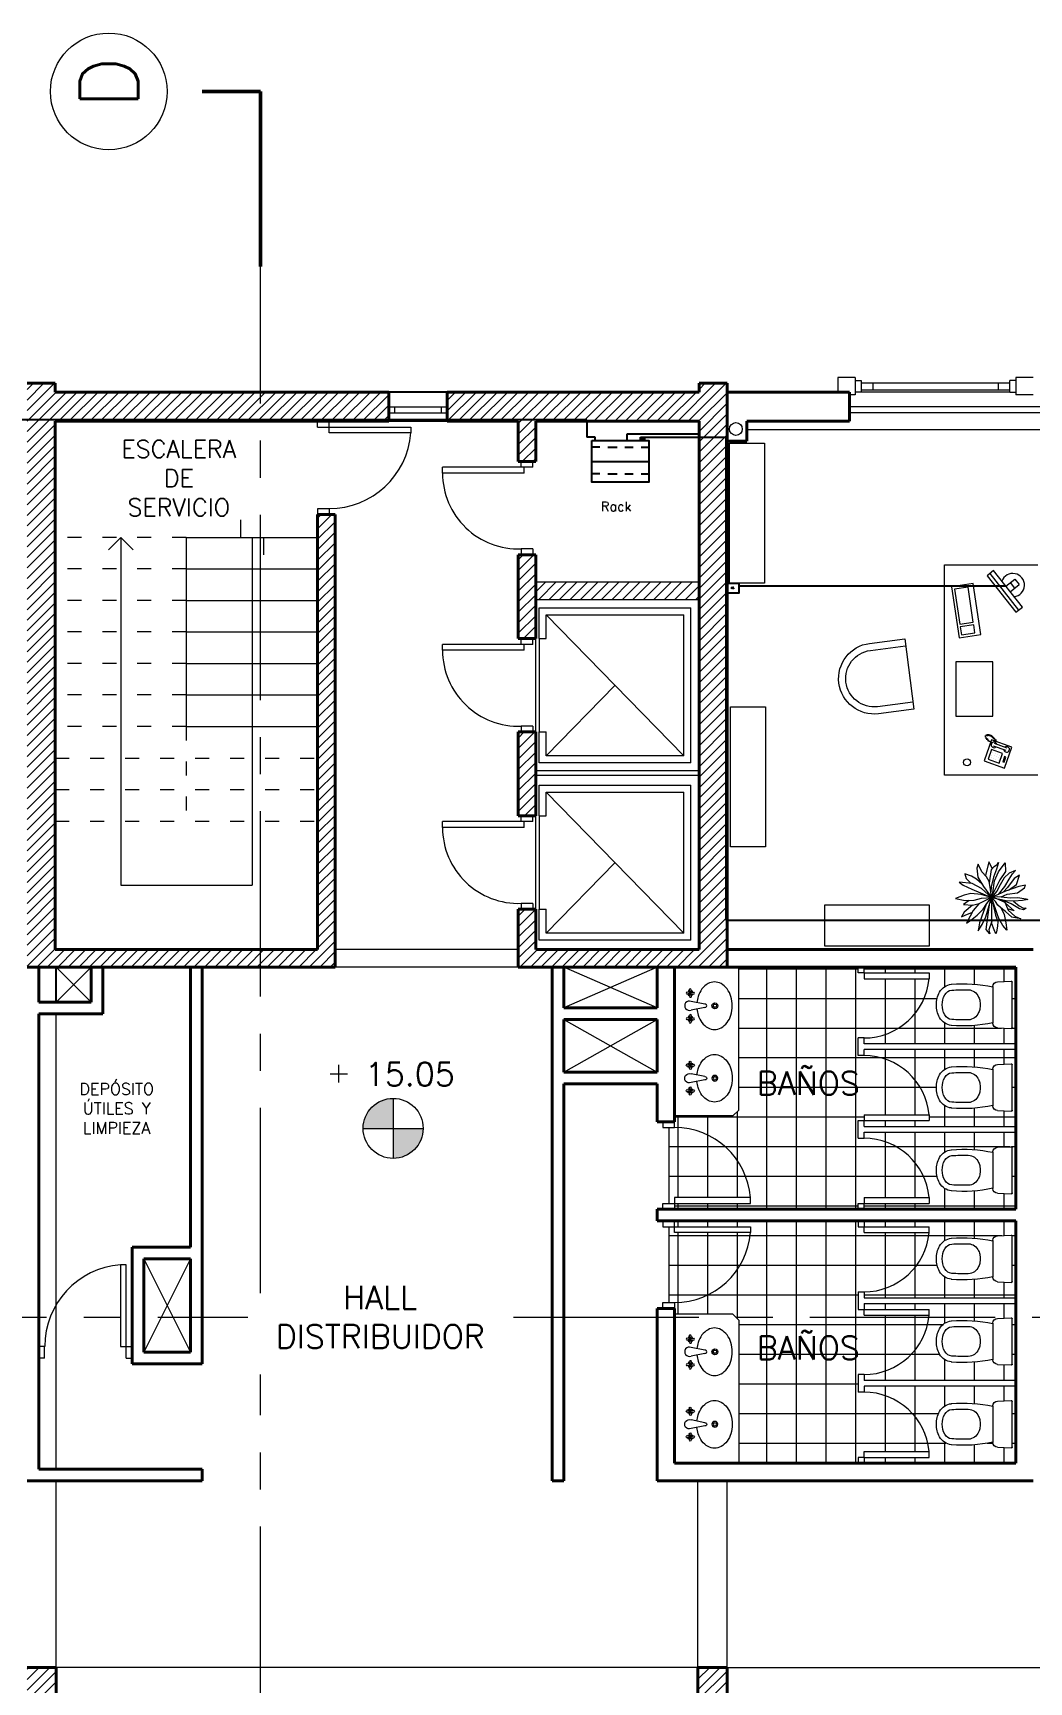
# Model space of a CAD drawing. Extents: x 952 to 1351, y -109 to 188.
# Drawn here: x 1322.89 to 1331.43, y 119.73 to 133.86 of the extents above; entities that cross this region are included whole.
import ezdxf

# ---------------------------------------------------------------- set-up
doc = ezdxf.new("R2010")
doc.units = 0
doc.header["$LTSCALE"] = 0.5
doc.linetypes.add('ACAD_ISO03W100', pattern=[30, 12, -18])
doc.linetypes.add('CENTER', pattern=[50.8, 31.75, -6.35, 6.35, -6.35])
doc.layers.get('0').update_dxf_attribs({"linetype": 'CONTINUOUS'})
doc.layers.add('Cableado', color=100, linetype='CONTINUOUS')
for name, color, linetype, lineweight in [('Carpintería', 55, 'CONTINUOUS', 20), ('Detalles .05', 243, 'CONTINUOUS', 5), ('Detalles 01', 8, 'CONTINUOUS', 9), ('Equipamiento fijo', 31, 'CONTINUOUS', 13), ('Equipamiento movil', 33, 'CONTINUOUS', 9), ('Muros corte', 7, 'CONTINUOUS', 40), ('Muros vista', 253, 'CONTINUOUS', 25), ('Pisos', 252, 'CONTINUOUS', 18), ('Proyección', 4, 'ACAD_ISO03W100', 18), ('Punta 01', 6, 'CONTINUOUS', 9), ('Punta 015', 64, 'CONTINUOUS', 13), ('Punta 02', 11, 'CONTINUOUS', 20), ('Punta 05', 52, 'CONTINUOUS', 50), ('Tratamiento pisos', 251, 'CONTINUOUS', 9), ('Vidrios', 147, 'CONTINUOUS', 13)]:
    doc.layers.add(name, color=color, linetype=linetype, lineweight=lineweight)
doc.styles.add('Texto 1 mm', font='simplex.shx', dxfattribs={"height": 0.1})
doc.styles.add('Texto 1.5 mm', font='simplex.shx', dxfattribs={"height": 0.15})
doc.styles.add('Texto 2 mm', font='simplex.shx', dxfattribs={"height": 0.2})
doc.styles.add('Texto 5 mm', font='simplex.shx', dxfattribs={"height": 0.5})
pattern_1 = [(45, (287.69759, 2.652385), (-0.0449012806, 0.0449012806), [])]
pattern_2 = [(0, (218.6976, 2.65238), (0, 0.254), []), (90, (218.6976, 2.65238), (-0.254, 2e-17), [])]

# ---------------------------------------------------------------- blocks, each defined once
blk = doc.blocks.new('inodoro')
at = {"layer": 'Equipamiento fijo'}
for p, q in [((-0.157, 0.165), (0.157, 0.165)), ((-0.197, 0.127), (-0.202, 0.008)), ((0.194, 0), (-0.194, 0)), ((0.197, 0.127), (0.202, 0.008))]:
    blk.add_line(p, q, dxfattribs=at)
for centre, radius, start, end in [((-0.051, 0.512), 0.125, 117.5857, 175.5072), ((-0.051, 0.512), 0.075, 117.5857, 175.5072), ((0, 0.415), 0.235, 90, 117.5857), ((0, 0.415), 0.185, 90, 117.5857), ((0, 0.415), 0.235, 62.4143, 90), ((0, 0.415), 0.185, 62.4143, 90), ((0.051, 0.512), 0.075, 4.4928, 62.4143), ((0.051, 0.512), 0.125, 4.4928, 62.4143), ((1.09, 0.422), 1.27, 175.4777, 191.6858), ((1.095, 0.422), 1.224, 175.5072, 182.1425), ((-1.095, 0.422), 1.224, 357.8575, 4.4928), ((-1.024, 0.418), 1.205, 347.8749, 4.9616), ((-0.028, 0.381), 0.101, 182.7072, 247.2321), ((-0.014, 0.396), 0.12, 243.7978, 262.0389), ((0.014, 0.396), 0.12, 277.9611, 296.2022), ((0.028, 0.381), 0.101, 292.7679, 357.2928), ((-0.157, 0.125), 0.04, 90, 177.3974), ((0, 0.483), 0.208, 261.594, 278.406), ((0.157, 0.125), 0.04, 2.6026, 90), ((-0.194, 0.008), 0.00803, 177.6578, 269.7397), ((0.195, 0.007), 0.00742, 265.6488, 0.2402), ((0.194, 0.008), 0.008, 355.889, 2.6026)]:
    blk.add_arc(centre, radius, start, end, dxfattribs=at)
blk = doc.blocks.new('Lavamanos')
at = {"layer": 'Equipamiento movil'}
for p, q in [((-0.114, -0.154), (-0.118, -0.133)), ((-0.105, -0.154), (-0.101, -0.133)), ((-0.015, -0.037), (-0.038, -0.156)), ((0.013, -0.037), (0.036, -0.156)), ((0.106, -0.154), (0.102, -0.133)), ((0.115, -0.154), (0.119, -0.133)), ((-0.118, -0.158), (-0.138, -0.154)), ((-0.118, -0.167), (-0.138, -0.171)), ((-0.114, -0.171), (-0.118, -0.192)), ((-0.105, -0.171), (-0.101, -0.192)), ((-0.101, -0.158), (-0.08, -0.154)), ((-0.101, -0.167), (-0.08, -0.171)), ((0.102, -0.158), (0.081, -0.154)), ((0.102, -0.167), (0.081, -0.171)), ((0.106, -0.171), (0.102, -0.192)), ((0.115, -0.171), (0.119, -0.192)), ((0.119, -0.158), (0.14, -0.154)), ((0.119, -0.167), (0.14, -0.171))]:
    blk.add_line(p, q, dxfattribs=at)
for centre, radius in [((-0.001, 0.048), 0.0249), ((-0.001, 0.048), 0.014), ((-0.109, -0.162), 0.00541), ((0.11, -0.162), 0.00541)]:
    blk.add_circle(centre, radius, dxfattribs=at)
for centre, radius, start, end in [((-0.047, 0.021), 0.164, 126.7285, 150.9639), ((-0.019, -0.016), 0.211, 107.1746, 126.7285), ((-0.001, -0.075), 0.272, 90, 107.1746), ((-0.001, -0.075), 0.272, 72.8254, 90), ((0.017, -0.016), 0.211, 53.2715, 72.8254), ((0.045, 0.021), 0.164, 29.0361, 53.2715), ((-0.09, 0.045), 0.115, 150.9639, 180), ((-0.09, 0.045), 0.115, 180, 209.0361), ((0.088, 0.045), 0.115, 0, 29.0361), ((0.088, 0.045), 0.115, 330.9639, 360), ((-0.047, 0.069), 0.164, 209.0361, 233.2715), ((-0.019, 0.106), 0.211, 233.2715, 252.8254), ((-0.109, -0.162), 0.0226, 108.6122, 162.265), ((-0.109, -0.136), 0.00882, 15.2781, 164.7219), ((-0.109, -0.162), 0.0226, 18.6122, 72.265), ((-0.001, 0.165), 0.272, 252.8254, 264.2829), ((-0.001, -0.035), 0.014, 352.3829, 187.2442), ((-0.001, 0.165), 0.272, 275.7171, 287.1746), ((0.017, 0.106), 0.211, 287.1746, 306.7285), ((0.11, -0.162), 0.0226, 107.735, 161.3878), ((0.111, -0.136), 0.00882, 15.2781, 164.7219), ((0.11, -0.162), 0.0226, 17.735, 71.3878), ((0.045, 0.069), 0.164, 306.7285, 330.9639), ((-0.136, -0.163), 0.00882, 105.2781, 254.7219), ((-0.109, -0.162), 0.0226, 198.6122, 252.265), ((-0.109, -0.162), 0.00976, 119.0054, 153.1041), ((-0.109, -0.162), 0.00976, 209.0054, 243.1041), ((-0.109, -0.189), 0.00882, 195.2781, 344.7219), ((-0.117, -0.163), 0.00254, 349.6493, 12.8593), ((-0.109, -0.155), 0.00254, 259.6493, 282.8593), ((-0.109, -0.17), 0.00254, 79.6493, 102.8593), ((-0.109, -0.162), 0.00976, 29.0054, 63.1041), ((-0.109, -0.162), 0.00976, 299.0054, 333.1041), ((-0.101, -0.162), 0.00254, 169.6493, 192.8593), ((-0.109, -0.162), 0.0226, 288.6122, 342.265), ((-0.083, -0.162), 0.00882, 285.2781, 74.7219), ((-0.001, -0.171), 0.0398, 158.1761, 21.8239), ((0.084, -0.162), 0.00882, 105.2781, 254.7219), ((0.11, -0.162), 0.0226, 197.735, 251.3878), ((0.11, -0.162), 0.00976, 116.8959, 150.9946), ((0.11, -0.162), 0.00976, 206.8959, 240.9946), ((0.11, -0.189), 0.00882, 195.2781, 344.7219), ((0.103, -0.162), 0.00254, 347.1407, 10.3507), ((0.111, -0.155), 0.00254, 257.1407, 280.3507), ((0.11, -0.17), 0.00254, 77.1407, 100.3507), ((0.11, -0.162), 0.00976, 26.8959, 60.9946), ((0.11, -0.162), 0.00976, 296.8959, 330.9946), ((0.118, -0.163), 0.00254, 167.1407, 190.3507), ((0.11, -0.162), 0.0226, 287.735, 341.3878), ((0.137, -0.163), 0.00882, 285.2781, 74.7219)]:
    blk.add_arc(centre, radius, start, end, dxfattribs=at)
blk = doc.blocks.new('TELEFONO')
at = {"layer": 'Detalles .05'}
for p, q in [((0.139, 0.134), (-0.098, 0.134)), ((-0.098, 0.134), (-0.098, -0.099)), ((-0.071, 0.089), (-0.071, -0.055)), ((-0.043, 0.089), (-0.043, -0.055)), ((0.108, 0.063), (0, 0.063)), ((0, 0.063), (0, -0.063)), ((0.081, 0.108), (0.023, 0.108)), ((0.023, 0.108), (0.023, 0.094)), ((0.023, 0.094), (0.081, 0.094)), ((0.027, 0.041), (0.027, 0.041)), ((0.027, 0.014), (0.027, 0.014)), ((0.054, 0.041), (0.054, 0.041)), ((0.054, 0.014), (0.054, 0.014)), ((0.081, 0.094), (0.081, 0.108)), ((0.081, 0.041), (0.081, 0.041)), ((0.081, 0.014), (0.081, 0.014)), ((0.108, -0.063), (0.108, 0.063)), ((0.139, -0.099), (0.139, 0.134)), ((-0.129, -0.104), (-0.147, -0.11)), ((-0.129, -0.116), (-0.147, -0.121)), ((-0.129, -0.127), (-0.147, -0.133)), ((-0.129, -0.139), (-0.147, -0.145)), ((-0.124, -0.093), (-0.141, -0.098)), ((-0.124, -0.15), (-0.141, -0.156)), ((-0.118, -0.081), (-0.135, -0.087)), ((-0.118, -0.162), (-0.135, -0.168)), ((-0.112, -0.07), (-0.129, -0.075)), ((-0.106, -0.058), (-0.124, -0.064)), ((-0.104, -0.17), (-0.122, -0.176)), ((-0.101, -0.047), (-0.118, -0.052)), ((-0.089, -0.156), (-0.106, -0.162)), ((-0.083, -0.145), (-0.101, -0.15)), ((-0.098, -0.099), (0.139, -0.099)), ((-0.078, -0.133), (-0.095, -0.139)), ((-0.072, -0.121), (-0.089, -0.127)), ((-0.067, -0.083), (-0.078, -0.116)), ((0, -0.063), (0.108, -0.063)), ((0.027, -0.013), (0.027, -0.013)), ((0.027, -0.04), (0.027, -0.04)), ((0.054, -0.013), (0.054, -0.013)), ((0.054, -0.04), (0.054, -0.04)), ((0.081, -0.013), (0.081, -0.013)), ((0.081, -0.04), (0.081, -0.04))]:
    blk.add_line(p, q, dxfattribs=at)
for centre, start, end in [((-0.057, 0.089), 298.4915, 241.5085), ((-0.057, -0.055), 118.4915, 61.5085)]:
    blk.add_arc(centre, 0.0302, start, end, dxfattribs=at)
blk = doc.blocks.new('RECTANG')
for p, q in [((1, 1), (0, 1)), ((0, 1), (0, 0)), ((1, 0), (1, 1)), ((0, 0), (1, 0))]:
    blk.add_line(p, q)
blk = doc.blocks.new('KEYBOARD', base_point=(60, 294))
for p, xscale, yscale, zscale in [((60, 294), 19, 8, 19), ((61, 295), 13, 5, 13), ((75, 295), 3, 5, 3)]:
    blk.add_blockref('RECTANG', p, dxfattribs=dict(xscale=xscale, yscale=yscale, zscale=zscale))
blk = doc.blocks.new('Silla 2')
for p, q in [((15, 15), (0, 15)), ((0, 15), (0, -15)), ((15, 12), (0, 12)), ((0, -12), (15, -12)), ((0, -15), (15, -15))]:
    blk.add_line(p, q)
for radius in [15, 12]:
    blk.add_arc((15, 0), radius, 270, 90)
blk = doc.blocks.new('Treei')
for p, q in [((-1.6, 5.41), (-2.01, 5.58)), ((-2.01, 5.58), (-1.8, 4.47)), ((0.01, 4.32), (0.22, 5.68)), ((0.22, 5.68), (0.34, 5.97)), ((0.34, 5.97), (0.52, 5.11)), ((1.81, 5.28), (1.78, 5.7)), ((1.78, 5.7), (2.06, 5.28)), ((-3.94, 3.46), (-4.45, 3.93)), ((-4.45, 3.93), (-4.03, 2.89)), ((-4.03, 2.89), (-3.28, 2.03)), ((-3.05, 2.89), (-3.94, 3.46)), ((-2.15, 4.1), (-3.71, 4.62)), ((-3.71, 4.62), (-3.16, 3.73)), ((-3.16, 3.73), (-1.67, 2.62)), ((-1.83, 2.15), (-3.05, 2.89)), ((-1.21, 2.79), (-2.15, 4.1)), ((-1.8, 4.47), (-1.02, 2.25)), ((-0.75, 4.27), (-1.6, 5.41)), ((-0.56, 2.57), (-0.75, 4.27)), ((-0.17, 1), (0.06, 3.09)), ((0.06, 3.09), (0.01, 4.32)), ((1.05, 3.19), (0.44, 1.74)), ((0.52, 5.11), (0.61, 3.71)), ((0.61, 3.71), (0.57, 2.38)), ((0.61, 3.58), (1.42, 4.57)), ((0.96, 2.25), (2.2, 3.73)), ((1.92, 4.62), (1.05, 3.19)), ((1.42, 4.57), (1.81, 5.28)), ((2.06, 5.28), (1.92, 4.62)), ((2.2, 3.73), (1.92, 2.62)), ((2.11, 2.72), (3.12, 3.85)), ((3.3, 3.31), (2.36, 2.28)), ((3.12, 3.85), (3.58, 4.84)), ((3.58, 4.84), (3.3, 3.31)), ((-4.76, 0.09), (-5.92, -0.48)), ((-5.51, 0.92), (-5.8, 1.09)), ((-5.8, 1.09), (-4.68, 0.77)), ((-5.76, 2.23), (-4.31, 2.25)), ((-4.26, 1.14), (-5.76, 2.23)), ((-5.12, 0.4), (-5.51, 0.92)), ((-4.61, -0.04), (-5.12, 0.4)), ((-4.68, 0.77), (-3.34, 0.26)), ((-4.31, 2.25), (-2.93, 1.32)), ((-2.77, 0.45), (-4.26, 1.14)), ((-3.34, 0.26), (-1.78, -0.09)), ((-3.28, 2.03), (-2.08, 1.39)), ((-2.93, 1.32), (-0.51, 0.11)), ((-0.77, 0.18), (-2.77, 0.45)), ((-2.08, 1.39), (-1.04, 0.82)), ((-0.51, 1.14), (-1.83, 2.15)), ((-1.67, 2.62), (-0.88, 1.91)), ((-1.04, 0.82), (0.03, -0.03)), ((-1.02, 2.25), (0.03, -0.03)), ((0.03, -0.03), (-0.77, 0.18)), ((-0.11, 1.56), (-0.56, 2.57)), ((0.03, -0.03), (-0.17, 1)), ((0.03, -0.03), (0.2, 0.77)), ((2.04, 0.65), (0.03, -0.03)), ((0.7, 0.63), (0.03, -0.03)), ((0.03, -0.03), (2.96, 0.63)), ((1.85, 0.03), (0.03, -0.03)), ((0.2, 0.77), (0.8, 2.18)), ((0.57, 2.38), (0.31, 1.05)), ((1.28, 1.02), (0.7, 0.63)), ((0.8, 2.18), (2.11, 2.72)), ((1.99, 1.81), (1.28, 1.02)), ((1.69, 1.48), (2.82, 2.08)), ((3.28, 0.01), (1.85, 0.03)), ((2.36, 2.28), (1.99, 1.81)), ((2.73, 0.9), (2.04, 0.65)), ((3.51, 1.17), (2.73, 0.9)), ((2.82, 2.08), (4.22, 2.33)), ((2.96, 0.63), (3.97, 1)), ((4.41, -0.01), (3.28, 0.01)), ((4.64, 1.81), (3.51, 1.17)), ((3.97, 1), (4.77, 0.95)), ((4.22, 2.33), (5.46, 2.47)), ((5.39, 0.4), (4.41, -0.01)), ((5.46, 2.47), (4.64, 1.81)), ((4.77, 0.95), (5.72, 0.8)), ((6.02, 0.65), (5.39, 0.4)), ((5.72, 0.8), (6.02, 0.65)), ((-5.92, -0.48), (-3.64, -1.03)), ((-4.26, -1.67), (-5.51, -2.28)), ((-5.51, -2.28), (-4.86, -2.48)), ((-4.86, -2.48), (-3.37, -2.31)), ((-2.36, -0.36), (-4.61, -0.04)), ((-3.44, -0.9), (-4.26, -1.67)), ((-3.05, -2.53), (-3.55, -3.37)), ((-2.65, -0.43), (-3.44, -0.9)), ((-3.37, -2.31), (-1.83, -1.37)), ((-2.28, -1.64), (-3.05, -2.53)), ((-1.34, -0.24), (-2.65, -0.43)), ((-1.46, -1.72), (-2.33, -3.24)), ((-1.83, -1.37), (0.03, -0.03)), ((-1.78, -0.09), (-0.95, -0.18)), ((0.03, -0.03), (-1.46, -1.72)), ((-1.39, -3.32), (0.03, -0.03)), ((0.03, -0.03), (-1.34, -0.24)), ((-0.47, -1.76), (-0.63, -3.46)), ((0.03, -0.03), (-0.47, -1.76)), ((0.11, -1.72), (0.03, -0.03)), ((0.03, -0.03), (1.07, -2.16)), ((1, -0.83), (0.03, -0.03)), ((3.21, -0.98), (0.03, -0.03)), ((0.45, -2.92), (0.11, -1.72)), ((1.97, -1.44), (1, -0.83)), ((1.3, -3.19), (1.03, -2.11)), ((1.07, -2.16), (2.15, -3.07)), ((4.06, -0.75), (1.24, -0.39)), ((1.31, -1.02), (3.1, -1.64)), ((2.93, -2.41), (1.97, -1.44)), ((3.85, -3.54), (2.93, -2.41)), ((3.1, -1.64), (4.24, -2.04)), ((4.47, -1.62), (3.21, -0.98)), ((3.92, 0), (5.37, -0.51)), ((5.3, -0.93), (4.06, -0.75)), ((4.24, -2.04), (5.56, -2.28)), ((5.56, -2.28), (4.47, -1.62)), ((6.02, -0.34), (5.3, -0.93)), ((5.37, -0.51), (6.02, -0.34)), ((-3.55, -3.37), (-3.92, -4.48)), ((-3.92, -4.48), (-3.16, -4.25)), ((-3.16, -4.25), (-2.38, -3.46)), ((-2.33, -3.24), (-2.56, -5.44)), ((-2.56, -5.44), (-2.06, -4.77)), ((-2.06, -4.77), (-1.39, -3.32)), ((-0.63, -3.46), (-0.35, -4.6)), ((-0.35, -4.6), (0.2, -6.03)), ((0.2, -6.03), (0.5, -4.43)), ((0.5, -4.43), (0.45, -2.92)), ((0.5, -3.74), (1.19, -4.72)), ((1.19, -4.72), (1.28, -3.19)), ((1.28, -3.19), (2.47, -4.62)), ((2.15, -3.07), (3.12, -3.59)), ((2.93, -4.4), (2.43, -3.22)), ((2.47, -4.62), (3.23, -5.02)), ((3.23, -5.02), (2.93, -4.4)), ((3.12, -3.59), (4.27, -4.18)), ((4.27, -4.18), (3.85, -3.54))]:
    blk.add_line(p, q)

msp = doc.modelspace()

# ---------------------------------------------------------------- hatches: boundary and pattern name
at = {"layer": 'Detalles 01'}
h = msp.add_hatch(dxfattribs=at)
h.set_pattern_fill('ANSI31,_O', color=256, scale=0.02)
h.set_pattern_definition([(45, (41.89759, 2.652385), (-0.0449012806, 0.0449012806), [])])
h.paths.add_polyline_path([(1325.943, 130.782), (1324.843, 130.782), (1324.843, 130.532), (1325.943, 130.532)])
h.paths.add_polyline_path([(1324.843, 130.782), (1323.083, 130.782), (1323.083, 130.857), (1322.843, 130.857), (1322.843, 125.857), (1324.843, 125.857), (1324.843, 126.007), (1323.083, 126.007), (1323.083, 130.532), (1324.843, 130.532)])
h.paths.add_polyline_path([(1325.483, 129.732), (1325.333, 129.732), (1325.333, 126.007), (1324.843, 126.007), (1324.843, 125.857), (1325.483, 125.857)])
h = msp.add_hatch(dxfattribs=at)
h.set_pattern_fill('ANSI31', color=256, scale=0.02, style=0)
h.set_pattern_definition(pattern_1)
h.paths.add_polyline_path([(1328.843, 130.857), (1328.603, 130.857), (1328.603, 130.782), (1326.443, 130.782), (1326.443, 130.532), (1327.053, 130.532), (1327.053, 130.188), (1327.203, 130.188), (1327.203, 130.532), (1328.603, 130.532), (1328.603, 126.007), (1327.203, 126.007), (1327.203, 126.352), (1327.053, 126.352), (1327.053, 125.857), (1328.843, 125.857)])
h.paths.add_polyline_path([(1327.203, 129.388), (1327.053, 129.388), (1327.053, 128.67), (1327.203, 128.67)], flags=17)
h = msp.add_hatch(dxfattribs=at)
h.set_pattern_fill('ANSI31', color=256, scale=0.02, style=0)
h.set_pattern_definition([(45, (281.03703, 4.72659), (-0.0449012806, 0.0449012806), [])])
h.paths.add_polyline_path([(1327.205, 129.156), (1327.205, 129.008), (1328.603, 129.008), (1328.603, 129.156)])
h = msp.add_hatch(dxfattribs=at)
h.set_pattern_fill('ANSI31', color=256, scale=0.02, style=0)
h.set_pattern_definition(pattern_1)
h.paths.add_polyline_path([(1327.203, 127.87), (1327.053, 127.87), (1327.053, 127.152), (1327.203, 127.152)])
h = msp.add_hatch(dxfattribs=at)
h.set_pattern_fill('ANSI31,_O', color=256, scale=0.02)
h.set_pattern_definition([(45, (102.69759, 2.652385), (-0.0449012806, 0.0449012806), [])])
h.paths.add_polyline_path([(1324.343, 116.832), (1323.093, 116.832), (1323.093, 119.857), (1322.843, 119.857), (1322.843, 115.182), (1321.793, 115.182), (1321.793, 114.932), (1322.843, 114.932), (1322.843, 114.857), (1323.093, 114.857), (1323.093, 116.582), (1324.343, 116.582)])
h.paths.add_polyline_path([(1328.843, 119.857), (1328.593, 119.857), (1328.593, 116.832), (1327.343, 116.832), (1327.343, 116.582), (1328.593, 116.582), (1328.593, 114.857), (1328.843, 114.857), (1328.843, 114.932), (1329.893, 114.932), (1329.893, 115.182), (1328.843, 115.182)])
at = {"layer": 'Tratamiento pisos'}
h = msp.add_hatch(dxfattribs=at)
h.set_pattern_fill('NET,_O', color=256, scale=0.08)
h.set_pattern_definition(pattern_2)
h.paths.add_polyline_path([(1330.018, 125.099), (1329.968, 125.099), (1329.968, 125.249), (1330.018, 125.249, 0.385126), (1330.577, 125.757), (1330.018, 125.757), (1330.018, 125.807), (1329.968, 125.807), (1329.968, 125.857), (1328.943, 125.857), (1328.943, 124.632), (1328.893, 124.582), (1328.393, 124.582), (1328.393, 124.532), (1328.393, 124.482, -0.389604), (1329.043, 123.882), (1329.043, 123.832), (1328.393, 123.832), (1328.393, 123.782), (1329.968, 123.782), (1329.968, 123.832), (1330.018, 123.832), (1330.018, 123.882), (1330.577, 123.882, 0.385126), (1330.018, 124.391), (1329.968, 124.391), (1329.968, 124.541), (1330.018, 124.541), (1330.018, 124.591), (1330.577, 124.591, 0.385295)])
h.paths.add_polyline_path([(1328.393, 124.482), (1328.343, 124.482), (1328.343, 123.832), (1328.393, 123.832), (1328.393, 123.882), (1329.043, 123.882, 0.389604)])
h.paths.add_polyline_path([(1329.043, 123.582), (1328.393, 123.582), (1328.393, 123.632), (1328.343, 123.632), (1328.343, 122.982), (1328.393, 122.982, 0.389604)])
h.paths.add_polyline_path([(1330.577, 123.582), (1330.018, 123.582), (1330.018, 123.632), (1329.968, 123.632), (1329.968, 123.682), (1328.393, 123.682), (1328.393, 123.632), (1329.043, 123.632), (1329.043, 123.582, -0.389604), (1328.393, 122.982), (1328.393, 122.932), (1328.393, 122.882), (1328.893, 122.882), (1328.918, 122.857), (1330.575, 122.857, 0.00745), (1330.577, 122.874), (1330.018, 122.874), (1330.018, 122.924), (1329.968, 122.924), (1329.968, 123.074), (1330.018, 123.074, 0.385126)])
h.paths.add_polyline_path([(1330.575, 122.857), (1328.918, 122.857), (1328.943, 122.832), (1328.943, 121.607), (1329.968, 121.607), (1329.968, 121.657), (1330.018, 121.657), (1330.018, 121.707), (1330.577, 121.707, 0.385126), (1330.018, 122.216), (1329.968, 122.216), (1329.968, 122.366), (1330.018, 122.366, 0.376763)])
h = msp.add_hatch(dxfattribs=at)
h.set_pattern_fill('NET,_O', color=256, scale=0.08)
h.set_pattern_definition(pattern_2)
h.paths.add_polyline_path([(1331.318, 125.857), (1330.018, 125.857), (1330.018, 125.807), (1330.577, 125.807), (1330.577, 125.757, -0.385126), (1330.018, 125.249), (1330.018, 125.199), (1331.318, 125.199)])
h.paths.add_polyline_path([(1330.665, 125.424, -0.12095), (1330.638, 125.533, -0.12095), (1330.665, 125.642, -0.258252), (1330.766, 125.709, -0.070839), (1331.123, 125.686), (1331.123, 125.69, -0.400971), (1331.161, 125.73), (1331.28, 125.735, -0.430271), (1331.288, 125.727), (1331.288, 125.339, -0.437884), (1331.281, 125.331, -0.029302), (1331.28, 125.331), (1331.161, 125.336, -0.400971), (1331.123, 125.376), (1331.123, 125.38, -0.074693), (1330.766, 125.357, -0.258252)], flags=16)
h.paths.add_polyline_path([(1330.709, 125.447, -0.12095), (1330.688, 125.533, -0.12095), (1330.709, 125.619, -0.258252), (1330.77, 125.659, -0.028516), (1330.909, 125.662, -0.295056), (1331, 125.6, -0.07976), (1331.011, 125.563, -0.073488), (1331.011, 125.503, -0.07976), (1331, 125.466, -0.295056), (1330.909, 125.404, -0.028516), (1330.77, 125.407, -0.258252)], flags=0)
h = msp.add_hatch(dxfattribs=at)
h.set_pattern_fill('NET,_O', color=256, scale=0.08)
h.set_pattern_definition(pattern_2)
h.paths.add_polyline_path([(1331.318, 125.149), (1330.018, 125.149), (1330.018, 125.099, -0.385126), (1330.577, 124.591), (1330.577, 124.541), (1330.018, 124.541), (1330.018, 124.491), (1331.318, 124.491)])
h.paths.add_polyline_path([(1330.665, 124.934, -0.258252), (1330.766, 125, -0.070839), (1331.123, 124.978), (1331.123, 124.982, -0.400971), (1331.161, 125.021), (1331.28, 125.027, -0.430271), (1331.288, 125.019), (1331.288, 124.631, -0.437884), (1331.281, 124.623, -0.029302), (1331.28, 124.623), (1331.161, 124.628, -0.400971), (1331.123, 124.668), (1331.123, 124.671, -0.074693), (1330.766, 124.649, -0.258252), (1330.665, 124.716, -0.12095), (1330.638, 124.825, -0.12095)], flags=16)
h.paths.add_polyline_path([(1330.709, 124.911, -0.258252), (1330.77, 124.951, -0.028516), (1330.909, 124.954, -0.295056), (1331, 124.892, -0.07976), (1331.011, 124.855, -0.073488), (1331.011, 124.794, -0.07976), (1331, 124.758, -0.295056), (1330.909, 124.696, -0.028516), (1330.77, 124.699, -0.258252), (1330.709, 124.739, -0.12095), (1330.688, 124.825, -0.12095)], flags=0)
h = msp.add_hatch(dxfattribs=at)
h.set_pattern_fill('NET,_O', color=256, scale=0.08)
h.set_pattern_definition(pattern_2)
h.paths.add_polyline_path([(1331.318, 124.441), (1330.018, 124.441), (1330.018, 124.391, -0.385126), (1330.577, 123.882), (1330.577, 123.832), (1330.018, 123.832), (1330.018, 123.782), (1331.318, 123.782)])
h.paths.add_polyline_path([(1330.766, 124.292, -0.070839), (1331.123, 124.27), (1331.123, 124.273, -0.400971), (1331.161, 124.313), (1331.28, 124.319, -0.430271), (1331.288, 124.31), (1331.288, 123.922, -0.437884), (1331.281, 123.914, -0.029302), (1331.28, 123.914), (1331.161, 123.92, -0.400971), (1331.123, 123.96), (1331.123, 123.963, -0.074693), (1330.766, 123.941, -0.258252), (1330.665, 124.007, -0.12095), (1330.638, 124.116, -0.12095), (1330.665, 124.225, -0.258252)], flags=16)
h.paths.add_polyline_path([(1330.77, 124.242, -0.028516), (1330.909, 124.245, -0.295056), (1331, 124.183, -0.07976), (1331.011, 124.147, -0.073488), (1331.011, 124.086, -0.07976), (1331, 124.05, -0.295056), (1330.909, 123.988, -0.028516), (1330.77, 123.991, -0.258252), (1330.709, 124.031, -0.12095), (1330.688, 124.116, -0.12095), (1330.709, 124.202, -0.258252)], flags=0)
h = msp.add_hatch(dxfattribs=at)
h.set_pattern_fill('NET,_O', color=256, scale=0.08)
h.set_pattern_definition(pattern_2)
h.paths.add_polyline_path([(1331.318, 123.682), (1330.018, 123.682), (1330.018, 123.632), (1330.577, 123.632), (1330.577, 123.582, -0.385126), (1330.018, 123.074), (1330.018, 123.024), (1331.318, 123.024)])
h.paths.add_polyline_path([(1330.766, 123.534, -0.070839), (1331.123, 123.511), (1331.123, 123.515, -0.400971), (1331.161, 123.555), (1331.28, 123.56, -0.430271), (1331.288, 123.552), (1331.288, 123.164, -0.437884), (1331.281, 123.156, -0.029302), (1331.28, 123.156), (1331.161, 123.161, -0.400971), (1331.123, 123.201), (1331.123, 123.205, -0.074693), (1330.766, 123.182, -0.258252), (1330.665, 123.249, -0.12095), (1330.638, 123.358, -0.12095), (1330.665, 123.467, -0.258252)], flags=16)
h.paths.add_polyline_path([(1330.77, 123.484, -0.028516), (1330.909, 123.487, -0.295056), (1331, 123.425, -0.07976), (1331.011, 123.388, -0.073488), (1331.011, 123.328, -0.07976), (1331, 123.291, -0.295056), (1330.909, 123.229, -0.028516), (1330.77, 123.232, -0.258252), (1330.709, 123.272, -0.12095), (1330.688, 123.358, -0.12095), (1330.709, 123.444, -0.258252)], flags=0)
h = msp.add_hatch(dxfattribs=at)
h.set_pattern_fill('NET,_O', color=256, scale=0.08)
h.set_pattern_definition(pattern_2)
h.paths.add_polyline_path([(1331.318, 122.857), (1330.575, 122.857, -0.376596), (1330.018, 122.366), (1330.018, 122.316), (1331.318, 122.316)])
h.paths.add_polyline_path([(1330.665, 122.541, -0.12095), (1330.638, 122.65, -0.12095), (1330.665, 122.759, -0.258252), (1330.766, 122.825, -0.070839), (1331.123, 122.803), (1331.123, 122.807, -0.400971), (1331.161, 122.846), (1331.28, 122.852, -0.430271), (1331.288, 122.844), (1331.288, 122.456, -0.437884), (1331.281, 122.448, -0.029302), (1331.28, 122.448), (1331.161, 122.453, -0.400971), (1331.123, 122.493), (1331.123, 122.496, -0.074693), (1330.766, 122.474, -0.258252)], flags=16)
h.paths.add_polyline_path([(1330.709, 122.564, -0.12095), (1330.688, 122.65, -0.12095), (1330.709, 122.736, -0.258252), (1330.77, 122.776, -0.028516), (1330.909, 122.779, -0.295056), (1331, 122.717, -0.07976), (1331.011, 122.68, -0.073488), (1331.011, 122.619, -0.07976), (1331, 122.583, -0.295056), (1330.909, 122.521, -0.028516), (1330.77, 122.524, -0.258252)], flags=0)
h.paths.add_polyline_path([(1331.318, 122.974), (1330.018, 122.974), (1330.018, 122.924), (1330.577, 122.924), (1330.577, 122.874, -0.00745), (1330.575, 122.857), (1331.318, 122.857)])
h = msp.add_hatch(dxfattribs=at)
h.set_pattern_fill('NET,_O', color=256, scale=0.08)
h.set_pattern_definition(pattern_2)
h.paths.add_polyline_path([(1331.318, 122.266), (1330.018, 122.266), (1330.018, 122.216, -0.385126), (1330.577, 121.707), (1330.577, 121.657), (1330.018, 121.657), (1330.018, 121.607), (1331.318, 121.607)])
h.paths.add_polyline_path([(1330.766, 122.117, -0.070839), (1331.123, 122.095), (1331.123, 122.098, -0.400971), (1331.161, 122.138), (1331.28, 122.144, -0.430271), (1331.288, 122.135), (1331.288, 121.747, -0.437884), (1331.281, 121.739, -0.029302), (1331.28, 121.739), (1331.161, 121.745, -0.400971), (1331.123, 121.785), (1331.123, 121.788, -0.074693), (1330.766, 121.766, -0.258252), (1330.665, 121.832, -0.12095), (1330.638, 121.941, -0.12095), (1330.665, 122.05, -0.258252)], flags=16)
h.paths.add_polyline_path([(1330.77, 122.067, -0.028516), (1330.909, 122.07, -0.295056), (1331, 122.008, -0.07976), (1331.011, 121.972, -0.073488), (1331.011, 121.911, -0.07976), (1331, 121.875, -0.295056), (1330.909, 121.813, -0.028516), (1330.77, 121.816, -0.258252), (1330.709, 121.856, -0.12095), (1330.688, 121.941, -0.12095), (1330.709, 122.027, -0.258252)], flags=0)
at = {"layer": 'Vidrios', "linetype": 'Continuous'}
h = msp.add_hatch(color=256, dxfattribs=at)
h.paths.add_polyline_path([(1325.981, 124.731, 0.414214), (1325.724, 124.475), (1325.981, 124.475)])
h.paths.add_polyline_path([(1326.237, 124.475), (1325.981, 124.475), (1325.981, 124.218, 0.414214)])

# ---------------------------------------------------------------- linework, layer by layer
at = {"layer": 'Cableado'}
for p, q in [((1327.642, 130.545), (1319.164, 130.545)), ((1327.642, 130.545), (1327.642, 130.395)), ((1328.603, 130.532), (1328.603, 130.423)), ((1327.713, 130.395), (1327.642, 130.395)), ((1327.713, 130.366), (1327.713, 130.395)), ((1327.988, 130.366), (1327.988, 130.423)), ((1327.988, 130.423), (1328.603, 130.423)), ((1328.1, 130.366), (1328.1, 130.395)), ((1328.1, 130.395), (1328.832, 130.395)), ((1328.108, 130.366), (1328.108, 130.395)), ((1328.115, 130.366), (1328.115, 130.395)), ((1328.123, 130.366), (1328.123, 130.395)), ((1328.13, 130.366), (1328.13, 130.395)), ((1328.138, 130.366), (1328.138, 130.395)), ((1328.832, 130.395), (1328.832, 126.257)), ((1327.753, 130.311), (1327.684, 130.311)), ((1327.822, 130.311), (1327.9, 130.311)), ((1327.968, 130.311), (1328.039, 130.311)), ((1328.106, 130.311), (1328.172, 130.311)), ((1327.684, 130.188), (1328.172, 130.188)), ((1327.753, 130.08), (1327.684, 130.08)), ((1327.822, 130.08), (1327.9, 130.08)), ((1327.968, 130.08), (1328.039, 130.08)), ((1328.106, 130.08), (1328.172, 130.08)), ((1328.832, 129.107), (1328.843, 129.107)), ((1331.232, 129.119), (1328.943, 129.119)), ((1328.843, 126.257), (1334.193, 126.257))]:
    msp.add_line(p, q, dxfattribs=at)
for points in [[(1327.684, 130.366), (1328.172, 130.366), (1328.172, 130.01), (1327.684, 130.01)], [(1328.843, 129.144), (1328.943, 129.144), (1328.943, 129.06), (1328.843, 129.06)]]:
    msp.add_lwpolyline(points, close=True, dxfattribs=at)
at = {"layer": 'Carpintería'}
for p, q in [((1329.943, 130.907), (1329.793, 130.907)), ((1329.793, 130.907), (1329.793, 130.782)), ((1329.943, 130.907), (1329.943, 130.757)), ((1329.943, 130.882), (1329.993, 130.882)), ((1329.993, 130.882), (1329.993, 130.782)), ((1329.993, 130.862), (1331.268, 130.862)), ((1329.993, 130.802), (1331.268, 130.802)), ((1330.093, 130.862), (1330.093, 130.802)), ((1331.168, 130.862), (1331.168, 130.802)), ((1331.318, 130.882), (1331.268, 130.882)), ((1331.268, 130.782), (1331.268, 130.882)), ((1331.468, 130.907), (1331.318, 130.907)), ((1331.318, 130.907), (1331.318, 130.757)), ((1329.943, 130.757), (1329.893, 130.757)), ((1329.993, 130.782), (1329.943, 130.782)), ((1331.268, 130.782), (1331.318, 130.782)), ((1331.468, 130.757), (1331.318, 130.757)), ((1325.333, 130.482), (1325.333, 130.532)), ((1325.433, 130.482), (1325.433, 130.532)), ((1326.443, 130.652), (1325.943, 130.652)), ((1326.443, 130.602), (1325.943, 130.602)), ((1325.993, 130.652), (1325.993, 130.602)), ((1326.393, 130.652), (1326.393, 130.602)), ((1325.333, 130.482), (1325.433, 130.482)), ((1325.433, 130.482), (1326.133, 130.482)), ((1325.433, 130.432), (1325.433, 130.482)), ((1326.133, 130.432), (1325.433, 130.432)), ((1326.133, 130.482), (1326.133, 130.432)), ((1327.103, 130.138), (1326.403, 130.138)), ((1326.403, 130.088), (1326.403, 130.138)), ((1327.078, 130.138), (1327.078, 130.188)), ((1327.178, 130.138), (1327.078, 130.138)), ((1327.103, 130.088), (1327.103, 130.138)), ((1327.178, 130.138), (1327.178, 130.188)), ((1327.103, 130.088), (1326.403, 130.088)), ((1325.433, 129.782), (1325.333, 129.782)), ((1325.333, 129.782), (1325.333, 129.732)), ((1325.433, 129.782), (1325.433, 129.732)), ((1327.178, 129.438), (1327.078, 129.438)), ((1327.078, 129.438), (1327.078, 129.388)), ((1327.178, 129.438), (1327.178, 129.388)), ((1327.233, 128.934), (1328.533, 128.934)), ((1327.233, 128.67), (1327.233, 128.934)), ((1327.293, 128.874), (1328.473, 128.874)), ((1327.293, 128.67), (1327.293, 128.874)), ((1328.473, 127.666), (1328.473, 128.874)), ((1328.533, 127.606), (1328.533, 128.934)), ((1327.103, 128.62), (1326.403, 128.62)), ((1326.403, 128.57), (1326.403, 128.62)), ((1327.103, 128.57), (1326.403, 128.57)), ((1327.078, 128.62), (1327.078, 128.67)), ((1327.178, 128.62), (1327.078, 128.62)), ((1327.103, 128.57), (1327.103, 128.62)), ((1327.178, 128.62), (1327.178, 128.67)), ((1327.233, 128.67), (1327.293, 128.67)), ((1327.178, 127.92), (1327.078, 127.92)), ((1327.078, 127.92), (1327.078, 127.87)), ((1327.178, 127.92), (1327.178, 127.87)), ((1327.233, 127.606), (1327.233, 127.87)), ((1327.233, 127.87), (1327.293, 127.87)), ((1327.293, 127.666), (1327.293, 127.87)), ((1328.533, 127.606), (1327.233, 127.606)), ((1328.473, 127.666), (1327.293, 127.666)), ((1327.233, 127.416), (1328.533, 127.416)), ((1327.233, 127.152), (1327.233, 127.416)), ((1328.533, 126.087), (1328.533, 127.416)), ((1327.293, 127.356), (1328.473, 127.356)), ((1327.293, 127.152), (1327.293, 127.356)), ((1328.473, 126.147), (1328.473, 127.356)), ((1327.078, 127.102), (1327.078, 127.152)), ((1327.178, 127.102), (1327.178, 127.152)), ((1327.233, 127.152), (1327.293, 127.152)), ((1327.103, 127.102), (1326.403, 127.102)), ((1326.403, 127.052), (1326.403, 127.102)), ((1327.103, 127.052), (1326.403, 127.052)), ((1327.178, 127.102), (1327.078, 127.102)), ((1327.103, 127.052), (1327.103, 127.102)), ((1327.178, 126.402), (1327.078, 126.402)), ((1327.078, 126.402), (1327.078, 126.352)), ((1327.178, 126.402), (1327.178, 126.352)), ((1327.233, 126.087), (1327.233, 126.352)), ((1327.233, 126.352), (1327.293, 126.352)), ((1327.293, 126.147), (1327.293, 126.352)), ((1328.473, 126.147), (1327.293, 126.147)), ((1328.533, 126.087), (1327.233, 126.087)), ((1329.968, 125.807), (1329.968, 125.857)), ((1330.018, 125.807), (1330.018, 125.857)), ((1330.018, 125.807), (1329.968, 125.807)), ((1330.018, 125.807), (1330.577, 125.807)), ((1330.018, 125.807), (1330.018, 125.757)), ((1330.018, 125.757), (1330.577, 125.757)), ((1330.577, 125.807), (1330.577, 125.757)), ((1330.018, 125.249), (1329.968, 125.249)), ((1329.968, 125.099), (1329.968, 125.249)), ((1330.018, 125.199), (1330.018, 125.249)), ((1331.318, 125.199), (1330.018, 125.199)), ((1331.318, 125.149), (1330.018, 125.149)), ((1330.018, 125.099), (1330.018, 125.149)), ((1330.018, 125.099), (1329.968, 125.099)), ((1330.018, 124.591), (1330.577, 124.591)), ((1330.018, 124.591), (1330.018, 124.541)), ((1330.577, 124.591), (1330.577, 124.541)), ((1328.293, 124.532), (1328.293, 124.482)), ((1328.293, 124.482), (1328.393, 124.482)), ((1328.393, 124.482), (1328.393, 124.532)), ((1329.968, 124.541), (1330.018, 124.541)), ((1329.968, 124.391), (1329.968, 124.541)), ((1330.018, 124.491), (1330.018, 124.541)), ((1330.018, 124.541), (1330.577, 124.541)), ((1330.018, 124.491), (1331.318, 124.491)), ((1329.968, 124.391), (1330.018, 124.391)), ((1330.018, 124.441), (1331.318, 124.441)), ((1330.018, 124.391), (1330.018, 124.441)), ((1329.043, 123.882), (1328.393, 123.882)), ((1328.393, 123.882), (1328.393, 123.832)), ((1329.043, 123.832), (1329.043, 123.882)), ((1330.018, 123.882), (1330.577, 123.882)), ((1330.018, 123.882), (1330.018, 123.832)), ((1330.577, 123.882), (1330.577, 123.832)), ((1328.293, 123.832), (1328.393, 123.832)), ((1328.293, 123.782), (1328.293, 123.832)), ((1328.393, 123.832), (1328.393, 123.782)), ((1328.393, 123.832), (1329.043, 123.832)), ((1329.968, 123.782), (1329.968, 123.832)), ((1329.968, 123.832), (1330.018, 123.832)), ((1330.018, 123.782), (1330.018, 123.832)), ((1330.018, 123.832), (1330.577, 123.832)), ((1328.293, 123.682), (1328.293, 123.632)), ((1328.293, 123.632), (1328.393, 123.632)), ((1328.393, 123.632), (1328.393, 123.682)), ((1328.393, 123.632), (1329.043, 123.632)), ((1328.393, 123.582), (1328.393, 123.632)), ((1329.043, 123.632), (1329.043, 123.582)), ((1329.968, 123.682), (1329.968, 123.632)), ((1329.968, 123.632), (1330.018, 123.632)), ((1330.018, 123.682), (1330.018, 123.632)), ((1330.018, 123.632), (1330.577, 123.632)), ((1330.018, 123.582), (1330.018, 123.632)), ((1330.577, 123.582), (1330.577, 123.632)), ((1329.043, 123.582), (1328.393, 123.582)), ((1330.018, 123.582), (1330.577, 123.582)), ((1323.693, 123.307), (1323.643, 123.307)), ((1323.643, 123.307), (1323.643, 122.607)), ((1323.693, 122.607), (1323.693, 123.307)), ((1329.968, 123.074), (1330.018, 123.074)), ((1329.968, 123.074), (1329.968, 122.924)), ((1330.018, 123.074), (1330.018, 123.024)), ((1328.293, 122.982), (1328.393, 122.982)), ((1328.293, 122.932), (1328.293, 122.982)), ((1328.393, 122.982), (1328.393, 122.932)), ((1329.968, 122.924), (1330.018, 122.924)), ((1330.018, 123.024), (1331.318, 123.024)), ((1330.018, 122.974), (1331.318, 122.974)), ((1330.018, 122.974), (1330.018, 122.924)), ((1330.018, 122.924), (1330.577, 122.924)), ((1330.018, 122.874), (1330.018, 122.924)), ((1330.577, 122.874), (1330.577, 122.924)), ((1330.018, 122.874), (1330.577, 122.874)), ((1322.993, 122.607), (1322.943, 122.607)), ((1322.993, 122.507), (1322.993, 122.607)), ((1323.643, 122.607), (1323.693, 122.607)), ((1323.693, 122.507), (1323.693, 122.607)), ((1323.693, 122.607), (1323.743, 122.607)), ((1322.993, 122.507), (1322.943, 122.507)), ((1323.693, 122.507), (1323.743, 122.507)), ((1330.018, 122.366), (1329.968, 122.366)), ((1329.968, 122.366), (1329.968, 122.216)), ((1330.018, 122.366), (1330.018, 122.316)), ((1330.018, 122.216), (1329.968, 122.216)), ((1331.318, 122.316), (1330.018, 122.316)), ((1331.318, 122.266), (1330.018, 122.266)), ((1330.018, 122.266), (1330.018, 122.216)), ((1330.018, 121.657), (1329.968, 121.657)), ((1329.968, 121.657), (1329.968, 121.607)), ((1330.018, 121.707), (1330.577, 121.707)), ((1330.018, 121.657), (1330.018, 121.707)), ((1330.018, 121.657), (1330.018, 121.607)), ((1330.018, 121.657), (1330.577, 121.657)), ((1330.577, 121.657), (1330.577, 121.707))]:
    msp.add_line(p, q, dxfattribs=at)
at = {"layer": 'Detalles .05', "color": 0}
msp.add_line((1327.203, 129.157), (1328.603, 129.157), dxfattribs=at)
at = {"layer": 'Detalles .05', "color": 7}
msp.add_line((1327.203, 129.004), (1328.603, 129.004), dxfattribs=at)
at = {"layer": 'Detalles .05'}
for p, q in [((1328.603, 127.536), (1327.203, 127.536)), ((1328.603, 127.496), (1327.203, 127.496))]:
    msp.add_line(p, q, dxfattribs=at)
at = {"layer": 'Detalles 01', "linetype": 'CENTER', "ltscale": 0.1}
for p, q in [((1324.843, 123.063), (1324.843, 131.857)), ((1316.343, 122.857), (1324.734, 122.857)), ((1327.013, 122.857), (1346.545, 122.857)), ((1324.843, 111.857), (1324.843, 122.366))]:
    msp.add_line(p, q, dxfattribs=at)
at = {"layer": 'Detalles 01'}
for p, q in [((1329.893, 130.657), (1332.893, 130.657)), ((1331.268, 130.782), (1329.993, 130.782)), ((1329.893, 130.607), (1332.893, 130.607)), ((1324.671, 129.687), (1324.671, 129.537)), ((1323.54, 129.431), (1323.646, 129.537)), ((1323.646, 129.537), (1323.646, 126.557)), ((1323.752, 129.431), (1323.646, 129.537)), ((1324.771, 129.537), (1324.771, 126.557)), ((1324.871, 129.537), (1324.871, 129.387)), ((1327.293, 128.874), (1328.473, 127.666)), ((1327.233, 128.67), (1327.233, 127.87)), ((1327.883, 128.27), (1327.293, 127.666)), ((1327.293, 127.356), (1328.473, 126.147)), ((1327.233, 127.152), (1327.233, 126.352)), ((1327.883, 126.752), (1327.293, 126.147)), ((1323.646, 126.557), (1324.771, 126.557))]:
    msp.add_line(p, q, dxfattribs=at)
msp.add_circle((1328.919, 130.465), 0.055, dxfattribs=at)
for centre, radius, start, end in [((1325.432, 130.486), 0.703, 270.1171, 355.6407), ((1327.054, 130.088), 0.65, 180, 272.1618), ((1327.054, 128.57), 0.65, 180, 272.1618), ((1327.054, 127.052), 0.65, 180, 272.1618), ((1330.016, 125.812), 0.563, 270.1902, 354.4422), ((1330.016, 124.536), 0.563, 5.5578, 89.8098), ((1328.392, 123.829), 0.654, 4.7184, 89.8628), ((1330.016, 123.828), 0.563, 5.5578, 89.8098), ((1328.392, 123.636), 0.654, 270.1372, 355.2816), ((1330.016, 123.637), 0.563, 270.1902, 354.4422), ((1323.697, 122.606), 0.703, 94.3593, 179.8829), ((1330.016, 122.929), 0.563, 270.1902, 354.4422), ((1330.016, 121.653), 0.563, 5.5578, 89.8098)]:
    msp.add_arc(centre, radius, start, end, dxfattribs=at)
at = {"layer": 'Equipamiento fijo'}
for p, q in [((1328.943, 124.632), (1328.943, 125.857)), ((1328.893, 124.582), (1328.943, 124.632)), ((1328.893, 124.582), (1328.393, 124.582)), ((1328.893, 122.882), (1328.393, 122.882)), ((1328.893, 122.882), (1328.943, 122.832)), ((1328.943, 122.832), (1328.943, 121.607))]:
    msp.add_line(p, q, dxfattribs=at)
at = {"layer": 'Equipamiento movil'}
for p, q in [((1328.865, 129.144), (1328.865, 130.344)), ((1328.865, 130.344), (1329.165, 130.344)), ((1329.165, 130.344), (1329.165, 129.144)), ((1330.707, 127.501), (1330.707, 129.301)), ((1330.707, 129.301), (1331.507, 129.301)), ((1331.127, 129.253), (1331.072, 129.209)), ((1331.375, 128.938), (1331.127, 129.253)), ((1329.165, 129.144), (1328.865, 129.144)), ((1331.072, 129.209), (1331.32, 128.895)), ((1331.096, 129.228), (1331.343, 128.914)), ((1331.232, 129.119), (1331.31, 129.18)), ((1331.27, 129.072), (1331.347, 129.133)), ((1331.309, 129.103), (1331.272, 129.15)), ((1331.31, 129.18), (1331.347, 129.133)), ((1331.32, 128.895), (1331.375, 128.938)), ((1331.123, 128.471), (1330.806, 128.471)), ((1330.806, 128.471), (1330.806, 128.005)), ((1331.123, 128.005), (1331.123, 128.471)), ((1328.873, 126.885), (1328.873, 128.085)), ((1328.873, 128.085), (1329.173, 128.085)), ((1329.173, 128.085), (1329.173, 126.885)), ((1330.806, 128.005), (1331.123, 128.005)), ((1331.507, 127.501), (1330.707, 127.501)), ((1329.173, 126.885), (1328.873, 126.885)), ((1330.578, 126.387), (1329.678, 126.387)), ((1329.678, 126.387), (1329.678, 126.037)), ((1330.578, 126.037), (1330.578, 126.387)), ((1329.678, 126.037), (1330.578, 126.037))]:
    msp.add_line(p, q, dxfattribs=at)
msp.add_circle((1330.901, 127.61), 0.03, dxfattribs=at)
msp.add_arc((1331.293, 129.128), 0.1, 276.0804, 160.3084, dxfattribs=at)
at = {"layer": 'Muros corte'}
for p, q in [((1322.843, 130.857), (1323.083, 130.857)), ((1323.083, 130.857), (1323.083, 130.782)), ((1328.843, 130.857), (1328.603, 130.857)), ((1328.603, 130.782), (1328.603, 130.857)), ((1328.843, 125.857), (1328.843, 130.857)), ((1323.083, 130.782), (1325.943, 130.782)), ((1325.943, 130.782), (1325.943, 130.532)), ((1326.443, 130.782), (1326.443, 130.532)), ((1326.443, 130.782), (1328.603, 130.782)), ((1329.893, 130.782), (1328.843, 130.782)), ((1329.893, 130.782), (1329.893, 130.532)), ((1323.083, 130.532), (1325.943, 130.532)), ((1323.083, 130.532), (1323.083, 126.007)), ((1326.443, 130.532), (1327.053, 130.532)), ((1327.053, 130.188), (1327.053, 130.532)), ((1327.203, 130.532), (1328.603, 130.532)), ((1327.203, 130.188), (1327.203, 130.532)), ((1328.603, 126.007), (1328.603, 130.532)), ((1329.893, 130.532), (1329.013, 130.532)), ((1329.013, 130.362), (1329.013, 130.532)), ((1328.843, 130.362), (1329.013, 130.362)), ((1327.203, 130.188), (1327.053, 130.188)), ((1325.333, 129.732), (1325.333, 126.007)), ((1325.483, 129.732), (1325.333, 129.732)), ((1325.483, 129.732), (1325.483, 125.857)), ((1327.053, 128.67), (1327.053, 129.388)), ((1327.203, 129.388), (1327.053, 129.388)), ((1327.203, 128.67), (1327.203, 129.388)), ((1327.203, 128.67), (1327.053, 128.67)), ((1327.203, 127.87), (1327.053, 127.87)), ((1327.053, 127.152), (1327.053, 127.87)), ((1327.203, 127.152), (1327.203, 127.87)), ((1327.203, 127.152), (1327.053, 127.152)), ((1327.053, 125.857), (1327.053, 126.352)), ((1327.203, 126.352), (1327.053, 126.352)), ((1327.203, 126.007), (1327.203, 126.352)), ((1323.083, 126.007), (1325.333, 126.007)), ((1328.603, 126.007), (1327.203, 126.007)), ((1331.468, 126.007), (1328.843, 126.007)), ((1325.483, 125.857), (1322.843, 125.857)), ((1322.943, 125.557), (1322.943, 125.857)), ((1323.393, 125.557), (1323.393, 125.857)), ((1323.493, 125.457), (1323.493, 125.857)), ((1324.243, 123.457), (1324.243, 125.857)), ((1324.343, 122.457), (1324.343, 125.857)), ((1331.318, 125.857), (1327.053, 125.857)), ((1327.343, 121.457), (1327.343, 125.857)), ((1327.443, 125.507), (1327.443, 125.857)), ((1328.243, 125.507), (1328.243, 125.857)), ((1328.393, 124.532), (1328.393, 125.857)), ((1331.318, 125.857), (1331.318, 123.782)), ((1322.943, 125.557), (1323.393, 125.557)), ((1322.943, 121.557), (1322.943, 125.457)), ((1322.943, 125.457), (1323.493, 125.457)), ((1328.243, 125.507), (1327.443, 125.507)), ((1328.243, 125.407), (1327.443, 125.407)), ((1327.443, 124.957), (1327.443, 125.407)), ((1328.243, 124.957), (1328.243, 125.407)), ((1328.243, 124.957), (1327.443, 124.957)), ((1327.443, 121.457), (1327.443, 124.857)), ((1328.243, 124.857), (1327.443, 124.857)), ((1328.243, 124.532), (1328.243, 124.857)), ((1328.243, 124.532), (1328.393, 124.532)), ((1328.243, 123.782), (1331.318, 123.782)), ((1328.243, 123.782), (1328.243, 123.682)), ((1328.243, 123.682), (1331.318, 123.682)), ((1331.318, 123.682), (1331.318, 121.607)), ((1323.743, 122.457), (1323.743, 123.457)), ((1323.743, 123.457), (1324.243, 123.457)), ((1323.843, 122.557), (1323.843, 123.357)), ((1323.843, 123.357), (1324.243, 123.357)), ((1324.243, 122.557), (1324.243, 123.357)), ((1328.243, 122.932), (1328.393, 122.932)), ((1328.243, 122.932), (1328.243, 121.457)), ((1328.393, 122.932), (1328.393, 121.607)), ((1323.843, 122.557), (1324.243, 122.557)), ((1323.743, 122.457), (1324.343, 122.457)), ((1322.943, 121.557), (1324.343, 121.557)), ((1324.343, 121.557), (1324.343, 121.457)), ((1331.318, 121.607), (1328.393, 121.607)), ((1322.843, 121.457), (1324.343, 121.457)), ((1327.443, 121.457), (1327.343, 121.457)), ((1331.468, 121.457), (1328.243, 121.457)), ((1322.843, 119.857), (1323.093, 119.857)), ((1323.093, 116.832), (1323.093, 119.857)), ((1328.843, 119.857), (1328.593, 119.857)), ((1328.593, 119.857), (1328.593, 116.832)), ((1328.843, 119.857), (1328.843, 115.182))]:
    msp.add_line(p, q, dxfattribs=at)
at = {"layer": 'Muros vista'}
for p, q in [((1326.443, 130.782), (1325.943, 130.782)), ((1326.443, 130.532), (1325.943, 130.532)), ((1323.093, 125.557), (1323.093, 125.857))]:
    msp.add_line(p, q, dxfattribs=at)
at = {"layer": 'Pisos'}
for p, q in [((1324.208, 129.537), (1324.208, 127.917)), ((1324.208, 129.537), (1325.333, 129.537)), ((1324.208, 129.267), (1325.333, 129.267)), ((1324.208, 128.997), (1325.333, 128.997)), ((1324.208, 128.727), (1325.333, 128.727)), ((1327.203, 127.87), (1327.203, 128.67)), ((1324.208, 128.457), (1325.333, 128.457)), ((1324.208, 128.187), (1325.333, 128.187)), ((1324.208, 127.917), (1325.333, 127.917)), ((1327.203, 126.352), (1327.203, 127.152))]:
    msp.add_line(p, q, dxfattribs=at)
at = {"layer": 'Proyección', "ltscale": 0.02}
for p, q in [((1324.208, 129.537), (1323.083, 129.537)), ((1324.208, 129.267), (1323.083, 129.267)), ((1324.208, 128.997), (1323.083, 128.997)), ((1324.208, 128.727), (1323.083, 128.727)), ((1324.208, 128.457), (1323.083, 128.457)), ((1324.208, 128.187), (1323.083, 128.187)), ((1324.208, 127.917), (1323.083, 127.917)), ((1324.208, 127.917), (1324.208, 127.112)), ((1323.083, 127.647), (1325.333, 127.647)), ((1323.083, 127.377), (1325.333, 127.377)), ((1323.083, 127.107), (1325.333, 127.107))]:
    msp.add_line(p, q, dxfattribs=at)
at = {"layer": 'Punta 01'}
for p, q in [((1323.093, 125.557), (1323.393, 125.857)), ((1323.393, 125.557), (1323.093, 125.857)), ((1328.243, 125.857), (1327.443, 125.507)), ((1328.243, 125.507), (1327.443, 125.857)), ((1327.443, 124.957), (1328.243, 125.407)), ((1327.443, 125.407), (1328.243, 124.957)), ((1323.843, 123.357), (1324.243, 122.557)), ((1324.243, 123.357), (1323.843, 122.557))]:
    msp.add_line(p, q, dxfattribs=at)
at = {"layer": 'Punta 01', "linetype": 'Continuous'}
for p, q in [((1325.515, 124.868), (1325.515, 125.018)), ((1325.44, 124.943), (1325.59, 124.943))]:
    msp.add_line(p, q, dxfattribs=at)
at = {"layer": 'Punta 015', "linetype": 'Continuous'}
for p, q in [((1325.981, 124.731), (1325.981, 124.218)), ((1325.724, 124.475), (1326.237, 124.475))]:
    msp.add_line(p, q, dxfattribs=at)
msp.add_circle((1325.981, 124.475), 0.257, dxfattribs=at)
at = {"layer": 'Punta 02'}
msp.add_circle((1323.543, 133.357), 0.5, dxfattribs=at)
at = {"layer": 'Punta 05'}
for p, q in [((1324.843, 133.357), (1324.343, 133.357)), ((1324.843, 131.857), (1324.843, 133.357))]:
    msp.add_line(p, q, dxfattribs=at)
at = {"layer": 'Tratamiento pisos'}
for p, q in [((1333.943, 130.457), (1329.013, 130.457)), ((1329.678, 126.257), (1328.843, 126.257)), ((1330.91, 126.257), (1330.578, 126.257)), ((1331.016, 126.257), (1330.934, 126.257)), ((1331.076, 126.257), (1331.047, 126.257)), ((1331.182, 126.257), (1331.161, 126.257)), ((1333.943, 126.257), (1331.229, 126.257)), ((1327.053, 126.007), (1325.483, 126.007)), ((1327.053, 125.857), (1325.483, 125.857)), ((1323.093, 121.557), (1323.093, 125.457)), ((1328.343, 124.482), (1328.343, 123.832)), ((1328.343, 123.632), (1328.343, 122.982)), ((1323.093, 119.857), (1323.093, 121.457)), ((1328.593, 119.857), (1328.593, 121.457)), ((1328.843, 119.857), (1328.843, 121.457)), ((1328.593, 119.857), (1323.093, 119.857)), ((1328.843, 119.857), (1333.943, 119.857))]:
    msp.add_line(p, q, dxfattribs=at)

# ---------------------------------------------------------------- block references
at = {"layer": 'Detalles .05'}
for name, p, xscale, yscale, zscale, rotation in [('TELEFONO', (1331.158, 127.702), 0.8, 0.8, 0.8, 250.4753668543308), ('Treei', (1331.113, 126.453), 0.05158520640000001, 0.05158520640000001, 0.05158520640000001, 270)]:
    msp.add_blockref(name, p, dxfattribs=dict(at, xscale=xscale, yscale=yscale, zscale=zscale, rotation=rotation))
at = {"layer": 'Detalles .05', "xscale": -1, "rotation": 89.99999999999409}
for p in [(1331.288, 125.533), (1331.288, 124.825), (1331.288, 124.116), (1331.288, 123.358), (1331.288, 122.65), (1331.288, 121.941)]:
    msp.add_blockref('inodoro', p, dxfattribs=at)
at = {"layer": 'Equipamiento movil'}
for name, p, xscale, yscale, zscale, rotation in [('KEYBOARD', (1330.768, 129.113), 0.02326153846132684, 0.02326153846132684, 0.02326153846132684, 278.5780346670578), ('Silla 2', (1330.405, 128.366), -0.02025, 0.02025, 0.02025, 7.219663300444301)]:
    msp.add_blockref(name, p, dxfattribs=dict(at, xscale=xscale, yscale=yscale, zscale=zscale, rotation=rotation))
for p, rotation in [((1328.691, 125.524), 270), ((1328.691, 122.56), 270.0000000000434)]:
    msp.add_blockref('Lavamanos', p, dxfattribs=dict(at, rotation=rotation))
at = {"layer": 'Equipamiento movil', "xscale": -1}
for p, rotation in [((1328.691, 124.905), 269.9999999999565), ((1328.691, 121.941), 270)]:
    msp.add_blockref('Lavamanos', p, dxfattribs=dict(at, rotation=rotation))

# ---------------------------------------------------------------- texts
at = {"layer": 'Cableado', "insert": (1328.875, 129.111), "char_height": 0.0159, "attachment_point": 1, "style": 'Texto 5 mm'}
msp.add_mtext_dynamic_manual_height_columns('RS', width=19.34546, gutter_width=2.5, heights=[0], dxfattribs=at)
at = {"layer": 'Punta 01', "color": 6, "insert": (1327.763, 129.842), "char_height": 0.08067, "attachment_point": 1, "style": 'Texto 5 mm'}
msp.add_mtext_dynamic_manual_height_columns('{\\C0;Rack} ', width=11.68093, gutter_width=2.5, heights=[0], dxfattribs=at)
at = {"layer": 'Punta 01', "insert": (1323.611, 124.862), "char_height": 0.1, "width": 0.75841, "attachment_point": 2, "style": 'Texto 1 mm'}
msp.add_mtext('DEPÓSITO ÚTILES Y LIMPIEZA', dxfattribs=at)
at = {"layer": 'Punta 015', "insert": (1324.144, 130.369), "char_height": 0.15, "width": 1.23789, "attachment_point": 2, "style": 'Texto 1.5 mm'}
msp.add_mtext('ESCALERA DE SERVICIO', dxfattribs=at)
at = {"layer": 'Punta 015', "linetype": 'Continuous', "insert": (1326.124, 124.939), "char_height": 0.2, "attachment_point": 5, "style": 'Texto 2 mm'}
msp.add_mtext('15.05', dxfattribs=at)
at = {"layer": 'Punta 02', "char_height": 0.2, "style": 'Texto 2 mm'}
for s, insert, width, attachment_point in [('BAÑOS', (1329.1, 124.962), 1.0557, 1), ('HALL\\PDISTRIBUIDOR', (1325.871, 123.126), 2.1374, 2), ('BAÑOS', (1329.1, 122.695), 1.0557, 1)]:
    msp.add_mtext(s, dxfattribs=dict(at, insert=insert, width=width, attachment_point=attachment_point))
at = {"layer": 'Punta 05', "insert": (1323.794, 133.208), "char_height": 0.5, "width": 0.3999, "attachment_point": 7, "rotation": 90, "style": 'Texto 5 mm'}
msp.add_mtext('D', dxfattribs=at)

doc.saveas('drawing.dxf')
